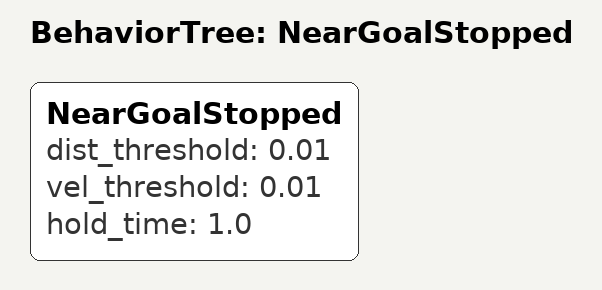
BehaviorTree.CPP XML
<root BTCPP_format="4">
  <BehaviorTree ID="NearGoalStopped">
    <NearGoalStopped dist_threshold="0.01" vel_threshold="0.01" hold_time="1.0"/>
  </BehaviorTree>
</root>
